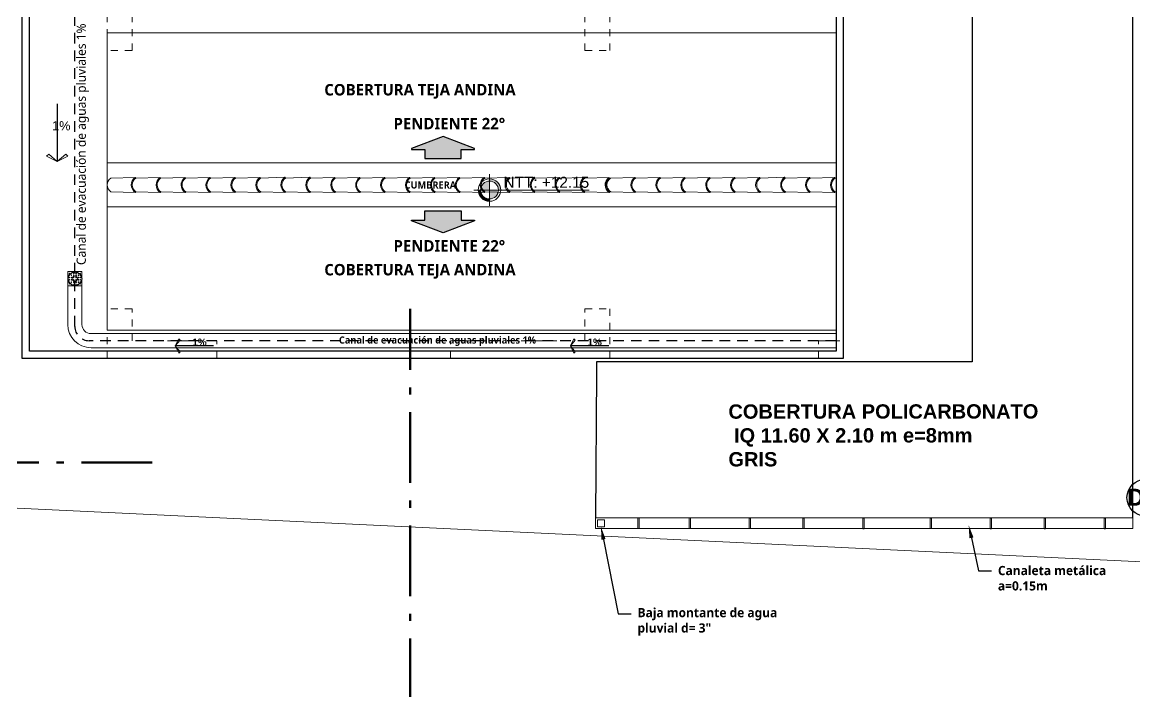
# Model space of a CAD drawing. Header units: metres. Extents: x 27 to 147, y -173 to 8.
# Drawn here: x 34.65 to 50.37, y -162.95 to -153.49 of the extents above; entities that cross this region are included whole.
import ezdxf
from ezdxf import colors
from ezdxf.entities.mleader import LeaderData, LeaderLine
from ezdxf.math import Vec2, Vec3

# ---------------------------------------------------------------- set-up
doc = ezdxf.new("R2010")
doc.units = ezdxf.units.M
for name, pattern in [('1CORTE', [1.5, 1, -0.25, 0, -0.25]), ('DASHED2', [0.375, 0.25, -0.125]), ('HIDDEN2', [0.1875, 0.125, -0.0625])]:
    doc.linetypes.add(name, pattern=pattern)
for name, color, linetype, lineweight in [('2D Drafting - General_Pen_No__46', 7, 'Continuous', 25), ('AA. Proyeccion Corte', 10, '1CORTE', 50), ('canal de evacuacion', 1, 'Continuous', 20), ('Cotas varias El', 253, 'Continuous', 13), ('Equipamiento SR', 23, 'Continuous', 0), ('GRAFO 0 BLANCO', 7, 'Continuous', 0), ('grafo 2', 31, 'Continuous', 20), ('GRAFO 4', 7, 'Continuous', 30), ('GRAFO01', 7, 'Continuous', 0), ('GRfo 3', 7, 'Continuous', 30), ('I.S.-CANALETAS M', 160, 'Continuous', 15), ('Interior - Mobiliario', 7, 'Continuous', 5), ('letras sr', 7, 'Continuous', 5), ('linea0016', 144, 'HIDDEN2', 9), ('Lineas Referencia', 73, 'Continuous', 13), ('teja andina', 252, 'Continuous', 0), ('TEJAS ANDINA', 253, 'Continuous', 0), ('TEXTO 100', 7, 'Continuous', 20), ('TEXTOS-SUBTITULO', 7, 'Continuous', 30)]:
    doc.layers.add(name, color=color, linetype=linetype, lineweight=lineweight)
for name, color, linetype, lineweight, true_color in [('Interior - Furniture _Pen_No__3', 7, 'Continuous', 18, 0xff6600), ('Interior - Mobiliario _Pluma_Nº__3', 7, 'Continuous', 18, 0xff6600), ('Mobiliario', 7, 'Continuous', 0, 0x7f7f7f)]:
    doc.layers.add(name, color=color, linetype=linetype, lineweight=lineweight, true_color=true_color)
doc.styles.add('Generales', font='trebuc.ttf', dxfattribs={"height": 0.1})
doc.styles.add('GENERATED_STYLE_1', font='arialbd.ttf')
doc.styles.add('GENERATED_STYLE_2', font='arial.ttf')
doc.styles.add('JOS', font='arial.ttf', dxfattribs={"height": 1})
doc.styles.add('TURBO_BASS', font='swisseb.ttf')

# ---------------------------------------------------------------- blocks, each defined once
blk = doc.blocks.new('FLECHA')
at = {"layer": 'grafo 2', "ltscale": 0.05}
for p, q in [((674350.4068813783, 8489809.493097022, -2.952000000000225), (674350.3571751671, 8489809.392813733, -2.952000000000225)), ((674350.4259006998, 8489809.474077702, -2.952000000000225), (674350.3571751671, 8489809.392813733, -2.952000000000225)), ((674350.4068813783, 8489809.493097022, -2.952000000000225), (674350.4259006998, 8489809.474077702, -2.952000000000225)), ((674350.4259006998, 8489809.311549768, -2.952000000000225), (674350.3571751671, 8489809.392813733, -2.952000000000225)), ((674350.4068813783, 8489809.292530447, -2.952000000000225), (674350.4259006998, 8489809.311549768, -2.952000000000225))]:
    blk.add_line(p, q, dxfattribs=at)
at = {"layer": 'grafo 2', "lineweight": 25}
blk.add_line((674350.8988359317, 8489809.392813733, -2.952000000000225), (674350.3571751671, 8489809.392813733, -2.952000000000225), dxfattribs=at)
at = {"layer": 'grafo 2'}
blk.add_line((674350.3571751671, 8489809.392813733, -2.952000000000225), (674350.4068813783, 8489809.292530447, -2.952000000000225), dxfattribs=at)
blk = doc.blocks.new('A$C295C7585')
at = {"layer": 'Mobiliario', "lineweight": 15}
for p, q in [((1.374978025502969, 3.076203088460716), (1.513853283491699, 3.40416242087349)), ((1.513853283491699, 3.40416242087349), (1.527648820229842, 3.406546360073889)), ((1.556330874160267, 2.995064099900674), (1.716417933508637, 3.313533070731637)), ((1.716417933508637, 3.313533070731637), (1.70900166888714, 3.325407371513847)), ((1.222307230775641, 2.745859816847769), (1.36118248876528, 3.073819149260316)), ((1.36118248876528, 3.073819149260316), (1.374978025502969, 3.076203088460716)), ((1.403660079433394, 2.6647208282875), (1.563747138781764, 2.983189799118463)), ((1.563747138781764, 2.983189799118463), (1.556330874160267, 2.995064099900674)), ((1.069636436049223, 2.415516545234141), (1.208511694038407, 2.743475877646915)), ((1.208511694038407, 2.743475877646915), (1.222307230776096, 2.745859816847542)), ((1.250989284706975, 2.334377556673871), (1.411076344054891, 2.652846527505289)), ((1.411076344054891, 2.652846527505289), (1.403660079433394, 2.6647208282875)), ((0.9169656413223493, 2.085173273620967), (1.055840899311079, 2.413132606033741)), ((1.055840899311079, 2.413132606033741), (1.069636436048768, 2.415516545234595)), ((1.098318489980102, 2.004034285060698), (1.258405549328472, 2.322503255891888)), ((1.258405549328472, 2.322503255891888), (1.25098928470652, 2.334377556674326)), ((0.7650785429282223, 1.751017721853714), (0.9031190902182971, 2.079350511766734)), ((0.9031190902182971, 2.079350511766734), (0.9169656413223493, 2.085173273620967)), ((0.94643139158552, 1.66987873329299), (1.10492039455994, 1.989062689736784)), ((1.10492039455994, 1.989062689736784), (1.098439325062163, 2.004274668164622)), ((0.612407748201349, 1.420674450239858), (0.7512830061905333, 1.748633782652632)), ((0.7512830061905333, 1.748633782652632), (0.7650785429282223, 1.751017721853486)), ((0.7937605968586467, 1.339535461679816), (0.953847656207472, 1.658004432511007)), ((0.953847656207472, 1.658004432511007), (0.94643139158552, 1.66987873329299)), ((0.4597369534749305, 1.090331178626684), (0.5986122114636601, 1.418290511039459)), ((0.5986122114636601, 1.418290511039459), (0.6124077482018038, 1.420674450240085)), ((0.6410898021322282, 1.009192190066642), (0.8011768614805987, 1.327661160897833)), ((0.8011768614805987, 1.327661160897833), (0.7937605968591015, 1.339535461679816)), ((0.3070661587476025, 0.7599879070137376), (0.4459414167367868, 1.087947239426285)), ((0.4459414167367868, 1.087947239426285), (0.4597369534749305, 1.090331178626911)), ((0.4884190074053549, 0.6788489184534683), (0.6485060667537255, 0.997317889284659)), ((0.6485060667537255, 0.997317889284659), (0.6410898021322282, 1.009192190066642)), ((0.1543953640207292, 0.4296446354001091), (0.2932706220099135, 0.757603967813111)), ((0.2932706220099135, 0.757603967813111), (0.3070661587480572, 0.7599879070135103)), ((0.3357482126784817, 0.3485056468398398), (0.4958352720268522, 0.6669746176712579)), ((0.4958352720268522, 0.6669746176712579), (0.4884190074053549, 0.6788489184534683)), ((0.001724569293855893, 0.09930136378693533), (0.1405998272830402, 0.4272606961997099)), ((0.1405998272830402, 0.4272606961997099), (0.1543953640207292, 0.4296446354007912)), ((0.1830774179516084, 0.01816237522666597), (0.3431644773004336, 0.3366313460578567)), ((0.3431644773004336, 0.3366313460578567), (0.3357482126784817, 0.3485056468402945))]:
    blk.add_line(p, q, dxfattribs=at)
for centre, radius, start, end in [((1.64559542193274, 3.42692813519011), 0.1336946849706216, 189.8041789864884, 301.9874291323811), ((1.64559542193274, 3.42692813519011), 0.1196946849706216, 189.8041789864884, 301.9874291323811), ((1.492924627205866, 3.096584863576936), 0.1336946849706216, 189.8041789864884, 301.9874291323811), ((1.492924627205866, 3.096584863576936), 0.1196946849706216, 189.8041789864884, 301.9874291323811), ((1.340253832479448, 2.766241591963535), 0.1336946849706216, 189.8041789864884, 301.9874291323811), ((1.340253832479448, 2.766241591963535), 0.1196946849706216, 189.8041789864884, 301.9874291323811), ((1.187583037752574, 2.435898320350134), 0.1336946849706216, 189.8041789864884, 301.9874291323811), ((1.187583037752574, 2.435898320350134), 0.1196946849706216, 189.8041789864884, 301.9874291323811), ((1.034204698330086, 2.101672659223368), 0.1329726096647947, 189.6640148896703, 302.1275932302208), ((1.034912243024337, 2.105555048736051), 0.1196946849706216, 189.8041789864884, 301.9874291323811), ((0.8830251446311195, 1.77139949696948), 0.1336946849706216, 189.8041789864884, 301.9874291323811), ((0.8830251446311195, 1.77139949696948), 0.1196946849706216, 189.8041789864884, 301.9874291323811), ((0.7303543499047009, 1.441056225356306), 0.1336946849706216, 189.8041789864884, 301.9874291323811), ((0.7303543499047009, 1.441056225356306), 0.1196946849706216, 189.8041789864884, 301.9874291323811), ((0.5776835551778277, 1.110712953743132), 0.1336946849706216, 189.8041789864884, 301.9874291323811), ((0.5776835551778277, 1.110712953743132), 0.1196946849706216, 189.8041789864884, 301.9874291323811), ((0.4250127604509544, 0.7803696821295034), 0.1336946849706216, 189.8041789864884, 301.9874291323811), ((0.4250127604509544, 0.7803696821295034), 0.1196946849706216, 189.8041789864884, 301.9874291323811), ((0.2723419657240811, 0.4500264105163296), 0.1336946849706216, 189.8041789864884, 301.9874291323811), ((0.2723419657240811, 0.4500264105163296), 0.1196946849706216, 189.8041789864884, 301.9874291323811), ((0.1196711709962983, 0.119683138902019), 0.1196946849706216, 189.8041789864884, 301.9874291323811)]:
    blk.add_arc(centre, radius, start, end, dxfattribs=at)
blk = doc.blocks.new('Red 18')
at = {"layer": 'GRAFO 0 BLANCO', "linetype": 'Continuous'}
for p, q in [((0.05, 0.2041666666666667), (0.04583333333333334, 0.2041666666666667)), ((0.04583333333333334, 0.2041666666666667), (0.04583333333333334, 0.2)), ((0.04583333333333334, 0.2), (0.04583333333333334, 0.2041666666666667)), ((0.04583333333333334, 0.2041666666666667), (0.05, 0.2041666666666667)), ((0.04583333333333334, 0.2), (0.05, 0.2)), ((0.05, 0.2), (0.04583333333333334, 0.2)), ((0.05, 0.1791666666666666), (0.04583333333333334, 0.1791666666666666)), ((0.04583333333333334, 0.1791666666666666), (0.04583333333333334, 0.1708333333333333)), ((0.04583333333333334, 0.1708333333333333), (0.04583333333333334, 0.1791666666666666)), ((0.04583333333333334, 0.1791666666666666), (0.05, 0.1791666666666666)), ((0.04583333333333334, 0.1708333333333333), (0.05, 0.1708333333333333)), ((0.05, 0.1708333333333333), (0.04583333333333334, 0.1708333333333333)), ((0.05, 0.2), (0.05, 0.2041666666666667)), ((0.05, 0.2041666666666667), (0.05, 0.2)), ((0.05, 0.1708333333333333), (0.05, 0.1791666666666666)), ((0.05, 0.1791666666666666), (0.05, 0.1708333333333333)), ((0.07916666666666668, 0.2041666666666667), (0.07083333333333333, 0.2041666666666667)), ((0.07083333333333333, 0.2041666666666667), (0.07083333333333333, 0.2)), ((0.07083333333333333, 0.2041666666666667), (0.07916666666666668, 0.2041666666666667)), ((0.07083333333333333, 0.2), (0.07083333333333333, 0.2041666666666667)), ((0.07083333333333333, 0.2), (0.07916666666666668, 0.2)), ((0.07916666666666668, 0.2), (0.07083333333333333, 0.2)), ((0.07916666666666668, 0.1791666666666666), (0.07083333333333333, 0.1791666666666666)), ((0.07083333333333333, 0.1791666666666666), (0.07083333333333333, 0.1708333333333333)), ((0.07083333333333333, 0.1708333333333333), (0.07083333333333333, 0.1791666666666666)), ((0.07083333333333333, 0.1791666666666666), (0.07916666666666668, 0.1791666666666666)), ((0.07083333333333333, 0.1708333333333333), (0.07916666666666668, 0.1708333333333333)), ((0.07916666666666668, 0.1708333333333333), (0.07083333333333333, 0.1708333333333333)), ((0.07916666666666668, 0.2), (0.07916666666666668, 0.2041666666666667)), ((0.07916666666666668, 0.2041666666666667), (0.07916666666666668, 0.2)), ((0.07916666666666668, 0.1708333333333333), (0.07916666666666668, 0.1791666666666666)), ((0.07916666666666668, 0.1791666666666666), (0.07916666666666668, 0.1708333333333333)), ((0.1125, 0.2041666666666667), (0.1041666666666667, 0.2041666666666667)), ((0.1041666666666667, 0.2041666666666667), (0.1041666666666667, 0.2)), ((0.1041666666666667, 0.2041666666666667), (0.1125, 0.2041666666666667)), ((0.1041666666666667, 0.2), (0.1041666666666667, 0.2041666666666667)), ((0.1041666666666667, 0.2), (0.1125, 0.2)), ((0.1125, 0.2), (0.1041666666666667, 0.2)), ((0.1125, 0.1791666666666666), (0.1041666666666667, 0.1791666666666666)), ((0.1041666666666667, 0.1791666666666666), (0.1041666666666667, 0.1708333333333333)), ((0.1041666666666667, 0.1708333333333333), (0.1041666666666667, 0.1791666666666666)), ((0.1041666666666667, 0.1791666666666666), (0.1125, 0.1791666666666666)), ((0.1041666666666667, 0.1708333333333333), (0.1125, 0.1708333333333333)), ((0.1125, 0.1708333333333333), (0.1041666666666667, 0.1708333333333333)), ((0.1125, 0.2), (0.1125, 0.2041666666666667)), ((0.1125, 0.2041666666666667), (0.1125, 0.2)), ((0.1125, 0.1708333333333333), (0.1125, 0.1791666666666666)), ((0.1125, 0.1791666666666666), (0.1125, 0.1708333333333333)), ((0.1458333333333333, 0.2041666666666667), (0.1375, 0.2041666666666667)), ((0.1375, 0.2041666666666667), (0.1375, 0.2)), ((0.1375, 0.2041666666666667), (0.1458333333333333, 0.2041666666666667)), ((0.1375, 0.2), (0.1375, 0.2041666666666667)), ((0.1375, 0.2), (0.1458333333333333, 0.2)), ((0.1458333333333333, 0.2), (0.1375, 0.2)), ((0.1458333333333333, 0.1791666666666666), (0.1375, 0.1791666666666666)), ((0.1375, 0.1791666666666666), (0.1375, 0.1708333333333333)), ((0.1375, 0.1708333333333333), (0.1375, 0.1791666666666666)), ((0.1375, 0.1791666666666666), (0.1458333333333333, 0.1791666666666666)), ((0.1375, 0.1708333333333333), (0.1458333333333333, 0.1708333333333333)), ((0.1458333333333333, 0.1708333333333333), (0.1375, 0.1708333333333333)), ((0.1458333333333333, 0.2), (0.1458333333333333, 0.2041666666666667)), ((0.1458333333333333, 0.2041666666666667), (0.1458333333333333, 0.2)), ((0.1458333333333333, 0.1708333333333333), (0.1458333333333333, 0.1791666666666666)), ((0.1458333333333333, 0.1791666666666666), (0.1458333333333333, 0.1708333333333333)), ((0.1791666666666666, 0.2041666666666667), (0.1708333333333333, 0.2041666666666667)), ((0.1708333333333333, 0.2041666666666667), (0.1708333333333333, 0.2)), ((0.1708333333333333, 0.2041666666666667), (0.1791666666666666, 0.2041666666666667)), ((0.1708333333333333, 0.2), (0.1708333333333333, 0.2041666666666667)), ((0.1708333333333333, 0.2), (0.1791666666666666, 0.2)), ((0.1791666666666666, 0.2), (0.1708333333333333, 0.2)), ((0.1791666666666666, 0.1791666666666666), (0.1708333333333333, 0.1791666666666666)), ((0.1708333333333333, 0.1791666666666666), (0.1708333333333333, 0.1708333333333333)), ((0.1708333333333333, 0.1708333333333333), (0.1708333333333333, 0.1791666666666666)), ((0.1708333333333333, 0.1791666666666666), (0.1791666666666666, 0.1791666666666666)), ((0.1708333333333333, 0.1708333333333333), (0.1791666666666666, 0.1708333333333333)), ((0.1791666666666666, 0.1708333333333333), (0.1708333333333333, 0.1708333333333333)), ((0.1791666666666666, 0.2), (0.1791666666666666, 0.2041666666666667)), ((0.1791666666666666, 0.2041666666666667), (0.1791666666666666, 0.2)), ((0.1791666666666666, 0.1708333333333333), (0.1791666666666666, 0.1791666666666666)), ((0.1791666666666666, 0.1791666666666666), (0.1791666666666666, 0.1708333333333333)), ((0.2041666666666667, 0.2041666666666667), (0.2, 0.2041666666666667)), ((0.2, 0.2041666666666667), (0.2, 0.2)), ((0.2, 0.2), (0.2, 0.2041666666666667)), ((0.2, 0.2041666666666667), (0.2041666666666667, 0.2041666666666667)), ((0.2, 0.2), (0.2041666666666667, 0.2)), ((0.2041666666666667, 0.2), (0.2, 0.2)), ((0.2041666666666667, 0.1791666666666666), (0.2, 0.1791666666666666)), ((0.2, 0.1791666666666666), (0.2, 0.1708333333333333)), ((0.2, 0.1708333333333333), (0.2, 0.1791666666666666)), ((0.2, 0.1791666666666666), (0.2041666666666667, 0.1791666666666666)), ((0.2, 0.1708333333333333), (0.2041666666666667, 0.1708333333333333)), ((0.2041666666666667, 0.1708333333333333), (0.2, 0.1708333333333333)), ((0.2041666666666667, 0.2), (0.2041666666666667, 0.2041666666666667)), ((0.2041666666666667, 0.2041666666666667), (0.2041666666666667, 0.2)), ((0.2041666666666667, 0.1708333333333333), (0.2041666666666667, 0.1791666666666666)), ((0.2041666666666667, 0.1791666666666666), (0.2041666666666667, 0.1708333333333333)), ((0.05, 0.1458333333333333), (0.04583333333333334, 0.1458333333333333)), ((0.04583333333333334, 0.1458333333333333), (0.04583333333333334, 0.1375)), ((0.04583333333333334, 0.1375), (0.04583333333333334, 0.1458333333333333)), ((0.04583333333333334, 0.1458333333333333), (0.05, 0.1458333333333333)), ((0.04583333333333334, 0.1375), (0.05, 0.1375)), ((0.05, 0.1375), (0.04583333333333334, 0.1375)), ((0.05, 0.1125), (0.04583333333333334, 0.1125)), ((0.04583333333333334, 0.1125), (0.04583333333333334, 0.1041666666666667)), ((0.04583333333333334, 0.1041666666666667), (0.04583333333333334, 0.1125)), ((0.04583333333333334, 0.1125), (0.05, 0.1125)), ((0.04583333333333334, 0.1041666666666667), (0.05, 0.1041666666666667)), ((0.05, 0.1041666666666667), (0.04583333333333334, 0.1041666666666667)), ((0.05, 0.07916666666666668), (0.04583333333333334, 0.07916666666666668)), ((0.04583333333333334, 0.07916666666666668), (0.04583333333333334, 0.07083333333333333)), ((0.04583333333333334, 0.07083333333333333), (0.04583333333333334, 0.07916666666666668)), ((0.04583333333333334, 0.07916666666666668), (0.05, 0.07916666666666668)), ((0.04583333333333334, 0.07083333333333333), (0.05, 0.07083333333333333)), ((0.05, 0.07083333333333333), (0.04583333333333334, 0.07083333333333333)), ((0.05, 0.05), (0.04583333333333334, 0.05)), ((0.04583333333333334, 0.05), (0.04583333333333334, 0.04583333333333334)), ((0.04583333333333334, 0.04583333333333334), (0.04583333333333334, 0.05)), ((0.04583333333333334, 0.05), (0.05, 0.05)), ((0.04583333333333334, 0.04583333333333334), (0.05, 0.04583333333333334)), ((0.05, 0.04583333333333334), (0.04583333333333334, 0.04583333333333334)), ((0.05, 0.1375), (0.05, 0.1458333333333333)), ((0.05, 0.1458333333333333), (0.05, 0.1375)), ((0.05, 0.1041666666666667), (0.05, 0.1125)), ((0.05, 0.1125), (0.05, 0.1041666666666667)), ((0.05, 0.07083333333333333), (0.05, 0.07916666666666668)), ((0.05, 0.07916666666666668), (0.05, 0.07083333333333333)), ((0.05, 0.04583333333333334), (0.05, 0.05)), ((0.05, 0.05), (0.05, 0.04583333333333334)), ((0.07916666666666668, 0.1458333333333333), (0.07083333333333333, 0.1458333333333333)), ((0.07083333333333333, 0.1458333333333333), (0.07083333333333333, 0.1375)), ((0.07083333333333333, 0.1375), (0.07083333333333333, 0.1458333333333333)), ((0.07083333333333333, 0.1458333333333333), (0.07916666666666668, 0.1458333333333333)), ((0.07083333333333333, 0.1375), (0.07916666666666668, 0.1375)), ((0.07916666666666668, 0.1375), (0.07083333333333333, 0.1375)), ((0.07916666666666668, 0.1125), (0.07083333333333333, 0.1125)), ((0.07083333333333333, 0.1125), (0.07083333333333333, 0.1041666666666667)), ((0.07083333333333333, 0.1041666666666667), (0.07083333333333333, 0.1125)), ((0.07083333333333333, 0.1125), (0.07916666666666668, 0.1125)), ((0.07083333333333333, 0.1041666666666667), (0.07916666666666668, 0.1041666666666667)), ((0.07916666666666668, 0.1041666666666667), (0.07083333333333333, 0.1041666666666667)), ((0.07916666666666668, 0.07916666666666668), (0.07083333333333333, 0.07916666666666668)), ((0.07083333333333333, 0.07916666666666668), (0.07083333333333333, 0.07083333333333333)), ((0.07083333333333333, 0.07083333333333333), (0.07083333333333333, 0.07916666666666668)), ((0.07083333333333333, 0.07916666666666668), (0.07916666666666668, 0.07916666666666668)), ((0.07083333333333333, 0.07083333333333333), (0.07916666666666668, 0.07083333333333333)), ((0.07916666666666668, 0.07083333333333333), (0.07083333333333333, 0.07083333333333333)), ((0.07916666666666668, 0.05), (0.07083333333333333, 0.05)), ((0.07083333333333333, 0.05), (0.07083333333333333, 0.04583333333333334)), ((0.07083333333333333, 0.05), (0.07916666666666668, 0.05)), ((0.07083333333333333, 0.04583333333333334), (0.07083333333333333, 0.05)), ((0.07083333333333333, 0.04583333333333334), (0.07916666666666668, 0.04583333333333334)), ((0.07916666666666668, 0.04583333333333334), (0.07083333333333333, 0.04583333333333334)), ((0.07916666666666668, 0.1375), (0.07916666666666668, 0.1458333333333333)), ((0.07916666666666668, 0.1458333333333333), (0.07916666666666668, 0.1375)), ((0.07916666666666668, 0.1041666666666667), (0.07916666666666668, 0.1125)), ((0.07916666666666668, 0.1125), (0.07916666666666668, 0.1041666666666667)), ((0.07916666666666668, 0.07083333333333333), (0.07916666666666668, 0.07916666666666668)), ((0.07916666666666668, 0.07916666666666668), (0.07916666666666668, 0.07083333333333333)), ((0.07916666666666668, 0.04583333333333334), (0.07916666666666668, 0.05)), ((0.07916666666666668, 0.05), (0.07916666666666668, 0.04583333333333334)), ((0.1125, 0.1458333333333333), (0.1041666666666667, 0.1458333333333333)), ((0.1041666666666667, 0.1458333333333333), (0.1041666666666667, 0.1375)), ((0.1041666666666667, 0.1375), (0.1041666666666667, 0.1458333333333333)), ((0.1041666666666667, 0.1458333333333333), (0.1125, 0.1458333333333333)), ((0.1041666666666667, 0.1375), (0.1125, 0.1375)), ((0.1125, 0.1375), (0.1041666666666667, 0.1375)), ((0.1125, 0.1125), (0.1041666666666667, 0.1125)), ((0.1041666666666667, 0.1125), (0.1041666666666667, 0.1041666666666667)), ((0.1041666666666667, 0.1041666666666667), (0.1041666666666667, 0.1125)), ((0.1041666666666667, 0.1125), (0.1125, 0.1125)), ((0.1041666666666667, 0.1041666666666667), (0.1125, 0.1041666666666667)), ((0.1125, 0.1041666666666667), (0.1041666666666667, 0.1041666666666667)), ((0.1125, 0.07916666666666668), (0.1041666666666667, 0.07916666666666668)), ((0.1041666666666667, 0.07916666666666668), (0.1041666666666667, 0.07083333333333333)), ((0.1041666666666667, 0.07083333333333333), (0.1041666666666667, 0.07916666666666668)), ((0.1041666666666667, 0.07916666666666668), (0.1125, 0.07916666666666668)), ((0.1041666666666667, 0.07083333333333333), (0.1125, 0.07083333333333333)), ((0.1125, 0.07083333333333333), (0.1041666666666667, 0.07083333333333333)), ((0.1125, 0.05), (0.1041666666666667, 0.05)), ((0.1041666666666667, 0.05), (0.1041666666666667, 0.04583333333333334)), ((0.1041666666666667, 0.05), (0.1125, 0.05)), ((0.1041666666666667, 0.04583333333333334), (0.1041666666666667, 0.05)), ((0.1041666666666667, 0.04583333333333334), (0.1125, 0.04583333333333334)), ((0.1125, 0.04583333333333334), (0.1041666666666667, 0.04583333333333334)), ((0.1125, 0.1375), (0.1125, 0.1458333333333333)), ((0.1125, 0.1458333333333333), (0.1125, 0.1375)), ((0.1125, 0.1041666666666667), (0.1125, 0.1125)), ((0.1125, 0.1125), (0.1125, 0.1041666666666667)), ((0.1125, 0.07083333333333333), (0.1125, 0.07916666666666668)), ((0.1125, 0.07916666666666668), (0.1125, 0.07083333333333333)), ((0.1125, 0.04583333333333334), (0.1125, 0.05)), ((0.1125, 0.05), (0.1125, 0.04583333333333334)), ((0.1458333333333333, 0.1458333333333333), (0.1375, 0.1458333333333333)), ((0.1375, 0.1458333333333333), (0.1375, 0.1375)), ((0.1375, 0.1375), (0.1375, 0.1458333333333333)), ((0.1375, 0.1458333333333333), (0.1458333333333333, 0.1458333333333333)), ((0.1375, 0.1375), (0.1458333333333333, 0.1375)), ((0.1458333333333333, 0.1375), (0.1375, 0.1375)), ((0.1458333333333333, 0.1125), (0.1375, 0.1125)), ((0.1375, 0.1125), (0.1375, 0.1041666666666667)), ((0.1375, 0.1041666666666667), (0.1375, 0.1125)), ((0.1375, 0.1125), (0.1458333333333333, 0.1125)), ((0.1375, 0.1041666666666667), (0.1458333333333333, 0.1041666666666667)), ((0.1458333333333333, 0.1041666666666667), (0.1375, 0.1041666666666667)), ((0.1458333333333333, 0.07916666666666668), (0.1375, 0.07916666666666668)), ((0.1375, 0.07916666666666668), (0.1375, 0.07083333333333333)), ((0.1375, 0.07083333333333333), (0.1375, 0.07916666666666668)), ((0.1375, 0.07916666666666668), (0.1458333333333333, 0.07916666666666668)), ((0.1375, 0.07083333333333333), (0.1458333333333333, 0.07083333333333333)), ((0.1458333333333333, 0.07083333333333333), (0.1375, 0.07083333333333333)), ((0.1458333333333333, 0.05), (0.1375, 0.05)), ((0.1375, 0.05), (0.1375, 0.04583333333333334)), ((0.1375, 0.05), (0.1458333333333333, 0.05)), ((0.1375, 0.04583333333333334), (0.1375, 0.05)), ((0.1375, 0.04583333333333334), (0.1458333333333333, 0.04583333333333334)), ((0.1458333333333333, 0.04583333333333334), (0.1375, 0.04583333333333334)), ((0.1458333333333333, 0.1375), (0.1458333333333333, 0.1458333333333333)), ((0.1458333333333333, 0.1458333333333333), (0.1458333333333333, 0.1375)), ((0.1458333333333333, 0.1041666666666667), (0.1458333333333333, 0.1125)), ((0.1458333333333333, 0.1125), (0.1458333333333333, 0.1041666666666667)), ((0.1458333333333333, 0.07083333333333333), (0.1458333333333333, 0.07916666666666668)), ((0.1458333333333333, 0.07916666666666668), (0.1458333333333333, 0.07083333333333333)), ((0.1458333333333333, 0.04583333333333334), (0.1458333333333333, 0.05)), ((0.1458333333333333, 0.05), (0.1458333333333333, 0.04583333333333334)), ((0.1791666666666666, 0.1458333333333333), (0.1708333333333333, 0.1458333333333333)), ((0.1708333333333333, 0.1458333333333333), (0.1708333333333333, 0.1375)), ((0.1708333333333333, 0.1375), (0.1708333333333333, 0.1458333333333333)), ((0.1708333333333333, 0.1458333333333333), (0.1791666666666666, 0.1458333333333333)), ((0.1708333333333333, 0.1375), (0.1791666666666666, 0.1375)), ((0.1791666666666666, 0.1375), (0.1708333333333333, 0.1375)), ((0.1791666666666666, 0.1125), (0.1708333333333333, 0.1125)), ((0.1708333333333333, 0.1125), (0.1708333333333333, 0.1041666666666667)), ((0.1708333333333333, 0.1041666666666667), (0.1708333333333333, 0.1125)), ((0.1708333333333333, 0.1125), (0.1791666666666666, 0.1125)), ((0.1708333333333333, 0.1041666666666667), (0.1791666666666666, 0.1041666666666667)), ((0.1791666666666666, 0.1041666666666667), (0.1708333333333333, 0.1041666666666667)), ((0.1791666666666666, 0.07916666666666668), (0.1708333333333333, 0.07916666666666668)), ((0.1708333333333333, 0.07916666666666668), (0.1708333333333333, 0.07083333333333333)), ((0.1708333333333333, 0.07083333333333333), (0.1708333333333333, 0.07916666666666668)), ((0.1708333333333333, 0.07916666666666668), (0.1791666666666666, 0.07916666666666668)), ((0.1708333333333333, 0.07083333333333333), (0.1791666666666666, 0.07083333333333333)), ((0.1791666666666666, 0.07083333333333333), (0.1708333333333333, 0.07083333333333333)), ((0.1791666666666666, 0.05), (0.1708333333333333, 0.05)), ((0.1708333333333333, 0.05), (0.1708333333333333, 0.04583333333333334)), ((0.1708333333333333, 0.05), (0.1791666666666666, 0.05)), ((0.1708333333333333, 0.04583333333333334), (0.1708333333333333, 0.05)), ((0.1708333333333333, 0.04583333333333334), (0.1791666666666666, 0.04583333333333334)), ((0.1791666666666666, 0.04583333333333334), (0.1708333333333333, 0.04583333333333334)), ((0.1791666666666666, 0.1375), (0.1791666666666666, 0.1458333333333333)), ((0.1791666666666666, 0.1458333333333333), (0.1791666666666666, 0.1375)), ((0.1791666666666666, 0.1041666666666667), (0.1791666666666666, 0.1125)), ((0.1791666666666666, 0.1125), (0.1791666666666666, 0.1041666666666667)), ((0.1791666666666666, 0.07083333333333333), (0.1791666666666666, 0.07916666666666668)), ((0.1791666666666666, 0.07916666666666668), (0.1791666666666666, 0.07083333333333333)), ((0.1791666666666666, 0.04583333333333334), (0.1791666666666666, 0.05)), ((0.1791666666666666, 0.05), (0.1791666666666666, 0.04583333333333334)), ((0.2041666666666667, 0.1458333333333333), (0.2, 0.1458333333333333)), ((0.2, 0.1458333333333333), (0.2, 0.1375)), ((0.2, 0.1375), (0.2, 0.1458333333333333)), ((0.2, 0.1458333333333333), (0.2041666666666667, 0.1458333333333333)), ((0.2, 0.1375), (0.2041666666666667, 0.1375)), ((0.2041666666666667, 0.1375), (0.2, 0.1375)), ((0.2041666666666667, 0.1125), (0.2, 0.1125)), ((0.2, 0.1125), (0.2, 0.1041666666666667)), ((0.2, 0.1041666666666667), (0.2, 0.1125)), ((0.2, 0.1125), (0.2041666666666667, 0.1125)), ((0.2, 0.1041666666666667), (0.2041666666666667, 0.1041666666666667)), ((0.2041666666666667, 0.1041666666666667), (0.2, 0.1041666666666667)), ((0.2041666666666667, 0.07916666666666668), (0.2, 0.07916666666666668)), ((0.2, 0.07916666666666668), (0.2, 0.07083333333333333)), ((0.2, 0.07083333333333333), (0.2, 0.07916666666666668)), ((0.2, 0.07916666666666668), (0.2041666666666667, 0.07916666666666668)), ((0.2, 0.07083333333333333), (0.2041666666666667, 0.07083333333333333)), ((0.2041666666666667, 0.07083333333333333), (0.2, 0.07083333333333333)), ((0.2041666666666667, 0.05), (0.2, 0.05)), ((0.2, 0.05), (0.2, 0.04583333333333334)), ((0.2, 0.04583333333333334), (0.2, 0.05)), ((0.2, 0.05), (0.2041666666666667, 0.05)), ((0.2, 0.04583333333333334), (0.2041666666666667, 0.04583333333333334)), ((0.2041666666666667, 0.04583333333333334), (0.2, 0.04583333333333334)), ((0.2041666666666667, 0.1375), (0.2041666666666667, 0.1458333333333333)), ((0.2041666666666667, 0.1458333333333333), (0.2041666666666667, 0.1375)), ((0.2041666666666667, 0.1041666666666667), (0.2041666666666667, 0.1125)), ((0.2041666666666667, 0.1125), (0.2041666666666667, 0.1041666666666667)), ((0.2041666666666667, 0.07083333333333333), (0.2041666666666667, 0.07916666666666668)), ((0.2041666666666667, 0.07916666666666668), (0.2041666666666667, 0.07083333333333333)), ((0.2041666666666667, 0.04583333333333334), (0.2041666666666667, 0.05)), ((0.2041666666666667, 0.05), (0.2041666666666667, 0.04583333333333334))]:
    blk.add_line(p, q, dxfattribs=at)
at = {"layer": 'GRAFO01'}
blk.add_lwpolyline([(0.02500000000000005, 0.02500000000000141), (0.2250000000000001, 0.02500000000000141), (0.2250000000000001, 0.2250000000000014), (0.02500000000000005, 0.2250000000000014)], close=True, dxfattribs=at)
at = {"layer": 'Interior - Mobiliario _Pluma_Nº__3', "linetype": 'Continuous'}
for p, q in [((0.2250000000000001, 0.2250000000000014), (0.02500000000000005, 0.2250000000000014)), ((0.02500000000000005, 0.2250000000000014), (0.02500000000000005, 0.02500000000000141)), ((0.2250000000000001, 0.02500000000000141), (0.2250000000000001, 0.2250000000000014)), ((0.02500000000000005, 0.02500000000000141), (0.2250000000000001, 0.02500000000000141))]:
    blk.add_line(p, q, dxfattribs=at)

msp = doc.modelspace()

# ---------------------------------------------------------------- hatches: boundary and pattern name
at = {"layer": 'Interior - Furniture _Pen_No__3', "true_color": 0x939598}
h = msp.add_hatch(color=252, dxfattribs=at)
h.dxf.hatch_style = 1
h.paths.add_polyline_path([(40.84914045115164, -155.4190275496529), (40.84914045068228, -155.2910275548645), (41.03794045311935, -155.2910275541698), (41.03794045307086, -155.2787438951363), (40.59314045000798, -155.1080011647991), (40.14834044820049, -155.2787438984118), (40.14834044824522, -155.2910275574443), (40.33714044784733, -155.2910275567496), (40.33714044832044, -155.4190275515379)])
h = msp.add_hatch(color=252, dxfattribs=at)
h.dxf.hatch_style = 1
h.paths.add_polyline_path([(40.33714044832044, -156.1598986042865), (40.33714044784733, -156.2878985990748), (40.14834044824522, -156.28789859838), (40.14834044820049, -156.3001822574125), (40.59314045000798, -156.4709249910252), (41.03794045307086, -156.300182260688), (41.03794045311935, -156.2878986016545), (40.84914045068228, -156.2878986009598), (40.84914045115164, -156.1598986061714)])
at = {"layer": 'TEXTO 100', "ltscale": 1.3}
h = msp.add_hatch(color=256, dxfattribs=at)
edge = h.paths.add_edge_path()
edge.add_line((41.37568603574903, -155.8640364524611), (41.24923569793873, -155.8640364504651))
edge.add_line((41.24923569793873, -155.8640364504651), (41.24923569793873, -155.9904867880256))
edge.add_arc((41.24923569906196, -155.8640364504651), 0.1264503375606894, 269.9999994913017, 359.9999990956475)
edge = h.paths.add_edge_path()
edge.add_arc((41.24923569881219, -155.8640364524611), 0.1264503395565726, 90.00000039565423, 180)
edge.add_line((41.12278536012911, -155.8640364524611), (41.24923569793941, -155.8640364504651))
edge.add_line((41.24923569793873, -155.8640364504651), (41.24923569793873, -155.7375861129045))
edge = h.paths.add_edge_path()
edge.add_line((41.24923569793873, -155.70532052492), (41.24923569793873, -155.7375861129045))
edge.add_arc((41.24923569706596, -155.8640364524611), 0.1264503395565726, 0, 89.99999960434582, ccw=False)
edge.add_line((41.37568603574903, -155.8640364524611), (41.40795162572948, -155.8640364504651))
edge.add_arc((41.24923569906196, -155.8640364504651), 0.1587159266678152, 0, 90.00000040528428)
msp.add_hatch(color=256, dxfattribs=at).paths.add_polyline_path([(41.12278536007841, -155.8640364504651), (41.0905197701054, -155.8640364504651, 0.4163528812831421), (41.25039408587884, -156.0227481509959), (41.25039408587884, -155.9904814823262, -0.4168992925091289)])

# ---------------------------------------------------------------- linework, layer by layer
msp.add_lwpolyline([(42.76029354750636, -158.4483885892021), (42.74861651629334, -160.4929497930476), (50.34118411002942, -160.4971186154855), (50.34095661535355, -145.5392409916286), (50.34095661535355, -145.5392409916286), (48.07267558139813, -145.540094795158), (48.07120512122555, -145.540094795158), (48.07114461986748, -158.2906411636779), (42.760025485151, -158.2906417833983), (42.76029354750636, -158.4483885892021)])
at = {"layer": 'AA. Proyeccion Corte', "color": 7}
msp.add_line((36.4830672538794, -159.7157154716743), (30.44598758824696, -159.7157154716743), dxfattribs=at)
msp.add_lwpolyline([(40.12943285560513, -163.2022090270892), (40.12943285560513, -157.5416842285838)], dxfattribs=at)
at = {"layer": 'canal de evacuacion'}
for p, q in [((35.61908615770722, -157.8924399029181), (46.14873885606835, -157.8924399029183)), ((35.61908615770722, -158.0924399029182), (46.14873885606835, -158.0924399029184))]:
    msp.add_line(p, q, dxfattribs=at)
for points in [[(35.29104897483307, -157.7644027200422), (35.29104897483262, -157.116702362895)], [(35.49104897483289, -157.764402720042), (35.49104897483244, -157.116702362895)]]:
    msp.add_lwpolyline(points, dxfattribs=at)
msp.add_circle((35.39104897483253, -157.116702362895), 0.0375, dxfattribs=at)
msp.add_circle((35.39104897483253, -157.116702362895), 0.0375, dxfattribs=at)
for radius, start in [(0.3280371828760508, 180.0000000000391), (0.1280371828760508, 180)]:
    msp.add_arc((35.61908615770722, -157.764402720042), radius, start, 270, dxfattribs=at)
at = {"layer": 'Cotas varias El'}
msp.add_line((46.14875298032598, -155.4795318709301), (35.84520588577823, -155.4795318709301), dxfattribs=at)
at = {"layer": 'GRAFO 0 BLANCO', "color": 7}
msp.add_lwpolyline([(88.07808172650437, -162.9093987244351), (33.09437410815639, -160.2899147034962), (33.7751609589024, -150.0172770210406), (31.20865916479869, -149.8672967384443), (31.53594629665503, -147.9457334695891), (31.60651633532746, -146.5913415871698), (31.78983070621717, -144.2420526395898), (32.0883813236515, -140.7928014858069), (32.32728668886153, -137.369414088791), (32.89439124026126, -130.5413622240812), (33.61906466702169, -121.1733378489271), (33.99059765989085, -109.9918779992227), (33.07463637575819, -93.0212894740847)], dxfattribs=at)
at = {"layer": 'GRAFO 4', "linetype": 'Continuous'}
for points in [[(34.64862337500085, -138.9424414347883), (46.24873885606837, -138.9424414347883), (46.24873885606837, -158.2424415092246), (34.64862337500085, -158.2424415092246)], [(34.64862337500085, -138.9424414347883), (46.24873885606837, -138.9424414347883), (46.24873885606837, -158.2424415092246), (34.64862337500085, -158.2424415092246)], [(34.74862337500088, -139.0424414347883), (46.14873885606835, -139.0424414347883), (46.14873885606835, -158.1424415092246), (34.74862337500088, -158.1424415092246)]]:
    msp.add_lwpolyline(points, close=True, dxfattribs=at)
at = {"layer": 'GRAFO 4', "linetype": 'Continuous', "flags": 128}
for points in [[(41.03794045311935, -155.2910275541698), (41.03794045307086, -155.2787438951363), (40.59314045000798, -155.1080011647991), (40.14834044820049, -155.2787438984118), (40.14834044824522, -155.2910275574443), (40.33714044784733, -155.2910275567496), (40.33714044832044, -155.4190275515379), (40.84914045115164, -155.4190275496529), (40.84914045068228, -155.2910275548645)], [(41.03794045311935, -156.2878986016545), (41.03794045307086, -156.300182260688), (40.59314045000798, -156.4709249910252), (40.14834044820049, -156.3001822574125), (40.14834044824522, -156.28789859838), (40.33714044784733, -156.2878985990748), (40.33714044832044, -156.1598986042865), (40.84914045115164, -156.1598986061714), (40.84914045068228, -156.2878986009598)]]:
    msp.add_lwpolyline(points, close=True, dxfattribs=at)
at = {"layer": 'GRAFO 4', "linetype": 'Continuous'}
msp.add_circle((50.51632175912903, -160.2103721190002), 0.26, dxfattribs=at)
at = {"layer": 'GRAFO01', "color": 251, "linetype": 'DASHED2', "lineweight": 9, "ltscale": 0.2}
for points in [[(35.84863751513387, -153.8924424844352), (35.848637398714, -152.7924424844571), (36.19863739867208, -152.7924421354326), (36.19863751509217, -153.8924421354102)], [(42.94866463233268, -153.8924424353783), (42.94866473355182, -152.7924424354002), (42.59866473359375, -152.7924420912123), (42.59866463237427, -153.8924420911899)], [(35.8486233750009, -158.2424418670738), (37.39862285150275, -158.2424418670738), (37.39862285150275, -157.9924418722275), (36.19862332337811, -157.9924418722387), (36.19862332347861, -157.542441845813), (35.84862337516165, -157.5424418454999)], [(42.94867883257757, -158.2424418180168), (40.69867935607567, -158.2424418394359), (40.69867935262096, -157.9924418445895), (42.59867888074552, -157.9924418280182), (42.59867887442658, -157.5424418015925), (42.94867882274366, -157.5424417964429)], [(45.89873885610768, -158.2424418582807), (45.89873885602947, -157.9924419746224), (46.24873885598993, -157.9924416255662), (46.24873885606837, -158.2424415092246)]]:
    msp.add_lwpolyline(points, close=True, dxfattribs=at)
at = {"layer": 'GRfo 3'}
msp.add_circle((35.39104897483253, -157.116702362895), 0.0966952781077453, dxfattribs=at)
at = {"layer": 'I.S.-CANALETAS M'}
for points in [[(42.74816436215332, -160.647118615858), (50.34118411002942, -160.647118615858), (50.34118411002942, -160.4971186154855), (42.74816436215332, -160.4971186154855)], [(42.87485281306726, -160.5238466085268), (42.87485281306726, -160.6238466081542), (42.77485281343979, -160.6238466081542), (42.77485281343979, -160.5238466085268)], [(43.34521186173151, -160.647118615858), (43.34521186173151, -160.4971186154855), (43.36521186128448, -160.4971186154855), (43.36521186128448, -160.647118615858)], [(44.06924957448183, -160.647118615858), (44.06924957448183, -160.4971186154855), (44.0892495740348, -160.4971186154855), (44.0892495740348, -160.647118615858)], [(44.91653569826423, -160.64814082434), (44.91653569826423, -160.4981408239675), (44.93653569781719, -160.4981408239675), (44.93653569781719, -160.64814082434)], [(45.67738811337887, -160.64814082434), (45.67738811337887, -160.4981408239675), (45.69738811293183, -160.4981408239675), (45.69738811293183, -160.64814082434)], [(46.52467423716126, -160.6491630328221), (46.52467423716126, -160.4991630324495), (46.54467423671423, -160.4991630324495), (46.54467423671423, -160.6491630328221)], [(47.47681962395814, -160.6478244019074), (47.47681962395814, -160.4978244015348), (47.4968196235111, -160.4978244015348), (47.4968196235111, -160.6478244019074)], [(48.32410574774053, -160.6488466103894), (48.32410574774053, -160.4988466100169), (48.3441057472935, -160.4988466100169), (48.3441057472935, -160.6488466103894)], [(49.08495816285517, -160.6488466103894), (49.08495816285517, -160.4988466100169), (49.10495816240814, -160.4988466100169), (49.10495816240814, -160.6488466103894)], [(49.93224428663757, -160.6498688188714), (49.93224428663757, -160.4998688184989), (49.95224428619053, -160.4998688184989), (49.95224428619053, -160.6498688188714)]]:
    msp.add_lwpolyline(points, close=True, dxfattribs=at)
at = {"layer": 'linea0016', "linetype": 'HIDDEN2', "lineweight": 30, "ltscale": 1.2}
for p, q in [((35.39104897483253, -157.7924415092058), (35.39104897483253, -144.0424409510455)), ((46.14873885606835, -157.9924415092058), (35.59104897483257, -157.9924415092058))]:
    msp.add_line(p, q, dxfattribs=at)
at = {"layer": 'linea0016', "linetype": 'HIDDEN2', "lineweight": 30, "ltscale": 0.9}
msp.add_arc((35.59104897483257, -157.7924415092058), 0.2, 180, 270, dxfattribs=at)
at = {"layer": 'teja andina', "lineweight": 15}
for p, q in [((42.95963610971626, -155.6960960762317), (43.30401662641907, -155.6851913246827)), ((43.30401662641907, -155.6851913246827), (43.31170136317121, -155.6963442258039)), ((43.31170136317064, -155.6963442258042), (43.65608187987368, -155.6854394742551)), ((43.65608187987368, -155.6854394742551), (43.66376661662537, -155.696592375377)), ((43.66376661662537, -155.6965923753766), (44.00814713332807, -155.6856876238277)), ((44.00814713332807, -155.6856876238277), (44.01583187007998, -155.6968405249495)), ((44.01583187007975, -155.6968405249496), (44.36021238678245, -155.6859357734002)), ((44.36021238678245, -155.6859357734002), (44.36789712353436, -155.697088674522)), ((44.36789712353402, -155.6970886745217), (44.71227764023683, -155.6861839229727)), ((44.71227764023683, -155.6861839229727), (44.71996237698875, -155.697336824094)), ((44.71996237698897, -155.697336824094), (45.06433270608613, -155.685547463607)), ((45.06433270608613, -155.685547463607), (45.07505901993045, -155.6953516275146)), ((45.07505901993045, -155.6953516275146), (45.41943953663304, -155.6844468759653)), ((45.41943953663304, -155.6844468759653), (45.42712427338506, -155.6955997770866)), ((45.42712427338483, -155.6955997770871), (45.77150479008765, -155.6846950255382)), ((45.77150479008765, -155.6846950255382), (45.77918952683945, -155.6958479266596)), ((45.77918952683945, -155.6958479266591), (46.12357004354226, -155.6849431751106)), ((46.12357004354226, -155.6849431751106), (46.13125478029383, -155.6960960762321)), ((42.96184951253451, -155.8882900317637), (43.3064889182566, -155.899865103594)), ((43.3064889182566, -155.899865103594), (43.31391476598935, -155.888538181336)), ((43.3139147659889, -155.8885381813362), (43.65855417171099, -155.9001132531661)), ((43.65855417171099, -155.9001132531661), (43.66598001944374, -155.8887863309085)), ((43.66598001944374, -155.8887863309085), (44.0106194251656, -155.9003614027385)), ((44.0106194251656, -155.9003614027385), (44.01804527289812, -155.8890344804811)), ((44.01804527289812, -155.8890344804811), (44.36268467861998, -155.900609552311)), ((44.36268467861998, -155.900609552311), (44.37011052635251, -155.8892826300536)), ((44.37011052635228, -155.8892826300532), (44.71474993207437, -155.9008577018835)), ((44.71474993207437, -155.9008577018835), (44.72217577980666, -155.8895307796257)), ((44.72217577980666, -155.8895307796257), (45.06679568132597, -155.8994122647387)), ((45.06679568132597, -155.8994122647387), (45.07753255952082, -155.8875543200099)), ((45.07727242274871, -155.8875455830466), (45.42191182847068, -155.8991206548766)), ((45.42191182847068, -155.8991206548766), (45.42933767620332, -155.8877937326185)), ((45.42933767620309, -155.8877937326191), (45.77397708192507, -155.8993688044486)), ((45.77397708192507, -155.8993688044486), (45.7814029296577, -155.8880418821911)), ((45.7814029296577, -155.8880418821911), (46.12604233537945, -155.8996169540212)), ((46.12604233537945, -155.8996169540212), (46.13346818311209, -155.8882900317636))]:
    msp.add_line(p, q, dxfattribs=at)
for centre, radius, start, end in [((43.02533769147294, -155.7914491466781), 0.1157968302204076, 124.5681929392987, 236.7514430851881), ((43.37740294492869, -155.791697296251), 0.1293409205322173, 124.5681929392987, 236.7514430851881), ((43.37740294492869, -155.791697296251), 0.1157968302204076, 124.5681929392987, 236.7514430851881), ((43.72946819838307, -155.7919454458235), 0.1293409205322173, 124.5681929392987, 236.7514430851881), ((43.72946819838307, -155.7919454458235), 0.1157968302204076, 124.5681929392987, 236.7514430851881), ((44.0815334518378, -155.7921935953958), 0.1293409205322173, 124.5681929392987, 236.7514430851881), ((44.0815334518378, -155.7921935953958), 0.1157968302204076, 124.5681929392987, 236.7514430851881), ((44.43359870529218, -155.7924417449684), 0.1293409205322173, 124.5681929392987, 236.7514430851881), ((44.43359870529218, -155.7924417449684), 0.1157968302204076, 124.5681929392987, 236.7514430851881), ((44.78566395874645, -155.7926898945405), 0.1293409205322173, 124.5681929392987, 236.7514430851881), ((44.78566395874645, -155.7926898945405), 0.1157968302204076, 124.5681929392987, 236.7514430851881), ((45.13706331124274, -155.7916564441654), 0.1286423595926425, 124.4280288424794, 236.8916071830308), ((45.14076060168691, -155.7907046979607), 0.1157968302204076, 124.5681929392987, 236.7514430851881), ((45.49282585514266, -155.790952847534), 0.1293409205322173, 124.5681929392987, 236.7514430851881), ((45.49282585514266, -155.790952847534), 0.1157968302204076, 124.5681929392987, 236.7514430851881), ((45.84489110859727, -155.7912009971064), 0.1293409205322173, 124.5681929392987, 236.7514430851881), ((45.84489110859727, -155.7912009971064), 0.1157968302204076, 124.5681929392987, 236.7514430851881), ((46.19695636205165, -155.7914491466785), 0.1293409205322173, 124.5681929392987, 236.7514430851881), ((46.19695636205165, -155.7914491466785), 0.1157968302204076, 124.5681929392987, 236.7514430851881)]:
    msp.add_arc(centre, radius, start, end, dxfattribs=at)
at = {"layer": 'TEJAS ANDINA'}
msp.add_line((46.14875298032598, -156.1029940682865), (35.84520588577823, -156.1029940682865), dxfattribs=at)
msp.add_lwpolyline([(35.84863749925853, -153.6424430992628), (46.14873885606835, -153.6424430992628), (46.14873885606835, -157.8424415092058), (35.84863749925853, -157.8424415092058)], close=True, dxfattribs=at)
at = {"layer": 'TEXTO 100', "ltscale": 1.3}
msp.add_lwpolyline([(41.02630242962027, -155.8640364504651), (42.65717028970528, -155.8640364504651), (41.25039408587884, -155.8640364504651), (41.25039408587884, -155.6399447969507), (41.25039408587884, -156.0881281079714)], dxfattribs=at)
for radius in [0.1587159278333798, 0.1264503378603642]:
    msp.add_circle((41.24923569793873, -155.8640364504651), radius, dxfattribs=at)

# ---------------------------------------------------------------- block references
at = {"layer": 'Equipamiento SR', "xscale": 0.9674350222721192, "yscale": 0.9674350222721192, "zscale": 0.9674350222721192, "rotation": 294.7640139528098}
for p in [(35.8107928925258, -155.7344817451477), (39.33447681655889, -155.7347298947205)]:
    msp.add_blockref('A$C295C7585', p, dxfattribs=at)
at = {"layer": 'Interior - Mobiliario', "color": 104, "linetype": 'Continuous', "lineweight": 20, "true_color": 0x029e21}
msp.add_blockref('Red 18', (35.26604897483253, -157.241702362895), dxfattribs=at)
at = {"layer": 'Lineas Referencia', "xscale": 1.5, "yscale": 1.5, "zscale": 1.5, "rotation": 89.99999999999999}
msp.add_blockref('FLECHA', (12734749.23204044, -1011680.996303683, 4.428000000000337), dxfattribs=at)
at = {"layer": 'Lineas Referencia'}
for p in [(-674313.5478273672, -8489967.459467776, 2.952000000000225), (-674307.9649469135, -8489967.459467776, 2.952000000000225)]:
    msp.add_blockref('FLECHA', p, dxfattribs=at)

# ---------------------------------------------------------------- texts
at = {"insert": (50.6855524162286, -160.3236447381857), "char_height": 0.24, "width": 1.011031258713047e-14, "attachment_point": 9, "rotation": 4.4022710127077164e-07, "style": 'GENERATED_STYLE_1'}
msp.add_mtext('D1', dxfattribs=at)
at = {"layer": '2D Drafting - General_Pen_No__46', "insert": (35.58895289247243, -156.9243521119419), "char_height": 0.13, "attachment_point": 7, "rotation": 90, "style": 'GENERATED_STYLE_2'}
msp.add_mtext('{\\fTrebuchet MS|b0|i0|c0|p34;Canal de evacuación de aguas pluviales 1%}', dxfattribs=at)
at = {"layer": '2D Drafting - General_Pen_No__46', "attachment_point": 7, "style": 'GENERATED_STYLE_2'}
for s, insert, char_height in [('{\\fSansSerif|b1|i0|c2|p2; \\fSansSerif|b0|i0|c2|p2;\\H1.3x;1%}', (35.02876526054831, -155.022329656487), 0.1), ('\\A1;{\\fTrebuchet MS|b1|i0|c0|p34;PENDIENTE 22°}', (39.89329507157197, -155.0066732265045), 0.162), ('\\A1;{\\fTrebuchet MS|b1|i0|c0|p34;CUMBRERA}', (40.05133403242905, -155.8440840959171), 0.1), ('\\A1;{\\fTrebuchet MS|b1|i0|c0|p34;PENDIENTE 22°}', (39.893289523698, -156.7331764885331), 0.162), ('{\\fSansSerif|b1|i0|c2|p2; 1%}', (37.01266200436794, -158.0633087121078), 0.1), ('{\\fTrebuchet MS|b1|i0|c0|p34;Canal de evacuación de aguas pluviales 1%}', (39.1219847596459, -158.0666916778051), 0.1), ('{\\fSansSerif|b1|i0|c2|p2; 1%}', (42.59554245799427, -158.0633087121078), 0.1)]:
    msp.add_mtext(s, dxfattribs=dict(at, insert=insert, char_height=char_height))
at = {"layer": 'GRAFO01', "style": 'JOS'}
msp.add_text('NTT: +12.15', height=0.1552649359622742, rotation=8.130006654569783e-09, dxfattribs=at).set_placement((41.44713949393167, -155.8322588940419))
at = {"layer": 'TEXTOS-SUBTITULO', "attachment_point": 1, "style": 'TURBO_BASS'}
for s, insert, char_height, rotation in [('{\\fTrebuchet MS|b1|i0|c0|p34;COBERTURA TEJA ANDINA}', (38.91473708039825, -154.3664638858147), 0.161834475741643, 0.03293630447392282), ('{\\fTrebuchet MS|b1|i0|c0|p34;COBERTURA TEJA ANDINA}', (38.91473708039825, -156.9087232181602), 0.161834475741643, 0.03293630447392282), ('{\\fSwis721 LtEx BT|b1|i0|c0|p34;COBERTURA POLICARBONATO\\P IQ 11.60 X 2.10 m e=8mm\\PGRIS}', (44.62489214380332, -158.8927226339573), 0.2022930946770537, 0.03293630447390878)]:
    msp.add_mtext(s, dxfattribs=dict(at, insert=insert, char_height=char_height, rotation=rotation))

# ---------------------------------------------------------------- leaders
at = {"layer": 'letras sr'}
ml = msp.add_multileader_mtext('Standard', dxfattribs=at)
ml.set_content('{\\fTrebuchet MS|b1|i0|c0|p34;Baja montante de agua pluvial d= 3"}', color=256, style='Generales')
ml.set_leader_properties()
ml.build(insert=Vec2(0, 0))
ml.multileader.update_dxf_attribs({"text_right_attachment_type": 6, "dogleg_length": 0.1826173701318089, "arrow_head_size": 0.18})
ctx = ml.context
ctx.base_point, ctx.char_height, ctx.arrow_head_size, ctx.landing_gap_size, ctx.plane_origin = Vec3(43.25067064122793, -161.8529035008377), 0.13, 0.18, 0.09, Vec3(44.80621114843029, -160.8337578489892)
ctx.right_attachment = 6
notes = []
notes.append((ctx, [(1, (1, 1, 0), (43.06805327109612, -161.8529035008377), (1, 0), 0.1826173701318089, [(0, [(42.82485281325353, -160.6238466081542)], 0, [])])]))
ctx.mtext.insert, ctx.mtext.width, ctx.mtext.defined_height, ctx.mtext.flow_direction = Vec3(43.34067064122792, -161.7695196624539), 2.439841704188211, 1.206956283313307, 5
ml = msp.add_multileader_mtext('Standard', dxfattribs=at)
ml.set_content('{\\fTrebuchet MS|b1|i0|c0|p34;Canaleta metálica\\Pa=0.15m}', color=256, style='Generales')
ml.set_leader_properties()
ml.build(insert=Vec2(0, 0))
ml.multileader.update_dxf_attribs({"text_right_attachment_type": 6, "dogleg_length": 0.1826173701318089, "arrow_head_size": 0.18})
ctx = ml.context
ctx.base_point, ctx.char_height, ctx.arrow_head_size, ctx.landing_gap_size, ctx.plane_origin = Vec3(48.34276504711413, -161.2421691184636), 0.13, 0.18, 0.09, Vec3(50.33327974574854, -159.7635504108175)
ctx.right_attachment = 6
notes.append((ctx, [(1, (1, 1, 0), (48.16014767698232, -161.2421691184636), (1, 0), 0.1826173701318089, [(0, [(48.02053716455293, -160.6017430479847)], 0, [])])]))
ctx.mtext.insert, ctx.mtext.width, ctx.mtext.defined_height, ctx.mtext.flow_direction = Vec3(48.43276504711412, -161.1749805662751), 1.691196987031503, 0.5274624667438593, 5
for ctx, leaders in notes:
    for number, flags, end, landing, length, lines in leaders:
        leader = LeaderData()
        leader.index, (leader.has_last_leader_line, leader.has_dogleg_vector, leader.attachment_direction) = number, flags
        leader.last_leader_point, leader.dogleg_vector, leader.dogleg_length = Vec3(end), Vec3(landing), length
        for number, points, colour, breaks in lines:
            line = LeaderLine()
            line.index, line.vertices, line.color, line.breaks = number, Vec3.list(points), colors.encode_raw_color(colour), breaks
            leader.lines.append(line)
        ctx.leaders.append(leader)

doc.saveas('drawing.dxf')
